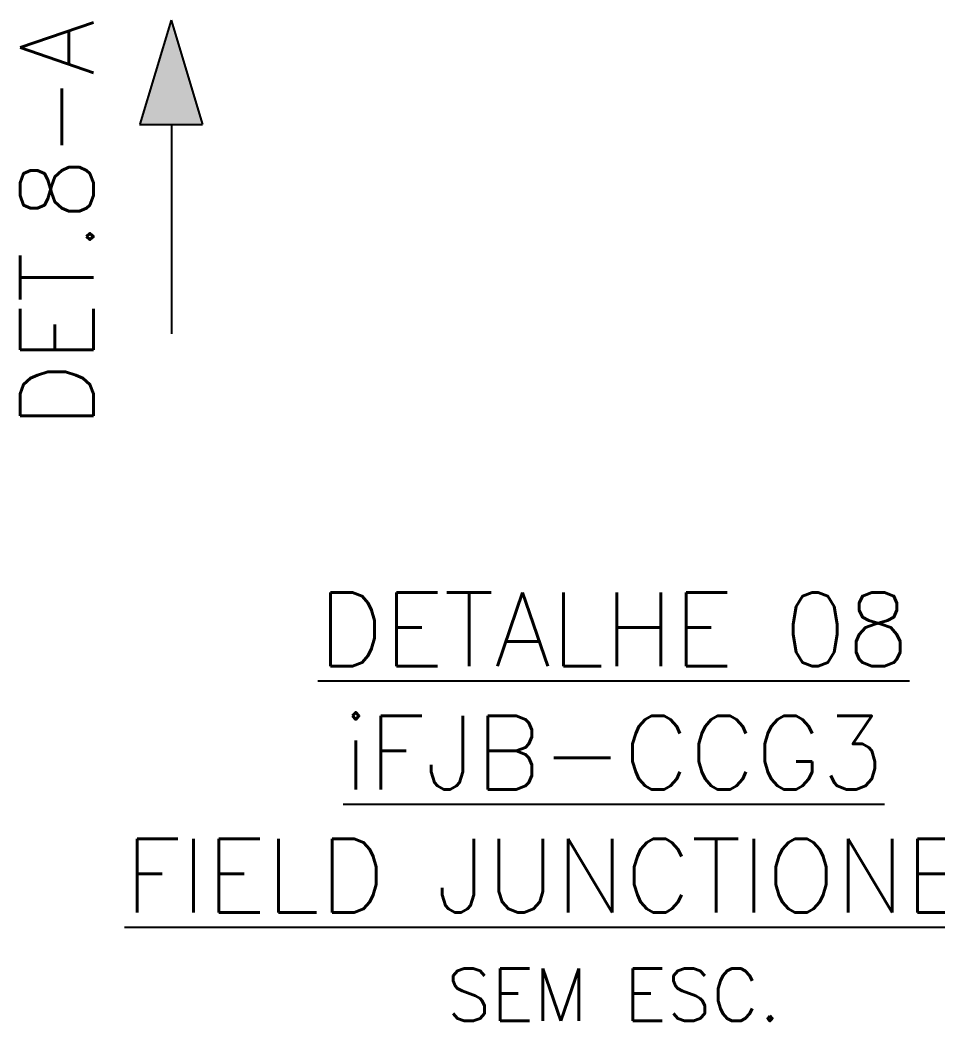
# Model space of a CAD drawing. Header units: millimetres. Extents: x 0 to 8410, y 0 to 5940.
# Drawn here: x 4190 to 4627.6, y 1259.5 to 1736.4 of the extents above; entities that cross this region are included whole.
import ezdxf
from ezdxf.enums import TextEntityAlignment as Align

# ---------------------------------------------------------------- set-up
doc = ezdxf.new("R2010")
doc.units = ezdxf.units.MM
doc.header["$LTSCALE"] = 5
for name, color, linetype in [('ER100', 3, 'Continuous'), ('ER140', 4, 'Continuous'), ('GSB', 7, 'Continuous')]:
    doc.layers.add(name, color=color, linetype=linetype)
doc.styles.add('R140', font='simplex.shx', dxfattribs={"height": 3.5})
doc.styles.add('R80', font='simplex.shx', dxfattribs={"height": 2})

# ---------------------------------------------------------------- blocks, each defined once
blk = doc.blocks.new('VISTA_V')
at = {"layer": 'GSB'}
blk.add_hatch(color=2, dxfattribs=at).paths.add_polyline_path([(1.483, -5.017), (-0.011, -0.036), (-1.505, -5.017)])
at = {"layer": 'GSB', "color": 1}
for p, q in [((-0.011, -0.036), (-1.5, -5)), ((-0.011, -0.036), (1.483, -5.017)), ((-1.517, -5.017), (1.483, -5.017)), ((0, -5), (0, -14.991))]:
    blk.add_line(p, q, dxfattribs=at)
at = {"layer": 'GSB', "color": 4, "style": 'R140'}
blk.add_attdef('A', text='', height=3.5, dxfattribs=at).set_placement((-4.922, -4.648), align=Align.MIDDLE)

msp = doc.modelspace()

# ---------------------------------------------------------------- block references
at = {"layer": 'GSB'}
ref = msp.add_blockref('VISTA_V', (4262.17, 1736.74), dxfattribs=dict(at, xscale=10, yscale=10, zscale=10))
ref.add_attrib('A', 'DET.8-A', dxfattribs={"color": 4, "height": 35, "rotation": 90, "style": 'R140'}).set_placement((4207.54, 1639.23), align=Align.MIDDLE)

# ---------------------------------------------------------------- texts
at = {"layer": 'ER100', "style": 'R80'}
msp.add_text('SEM ESC.', height=25, dxfattribs=at).set_placement((4473.06, 1271.96), align=Align.MIDDLE_CENTER)
at = {"layer": 'ER140', "style": 'R80'}
for s, p in [('%%UDETALHE 08', (4473.06, 1446.06)), ('%%UiFJB-CCG3', (4473.06, 1387.31)), ('%%UFIELD JUNCTIONBOX', (4473.06, 1328.72))]:
    msp.add_text(s, height=35, dxfattribs=at).set_placement(p, align=Align.MIDDLE_CENTER)

doc.saveas('drawing.dxf')
